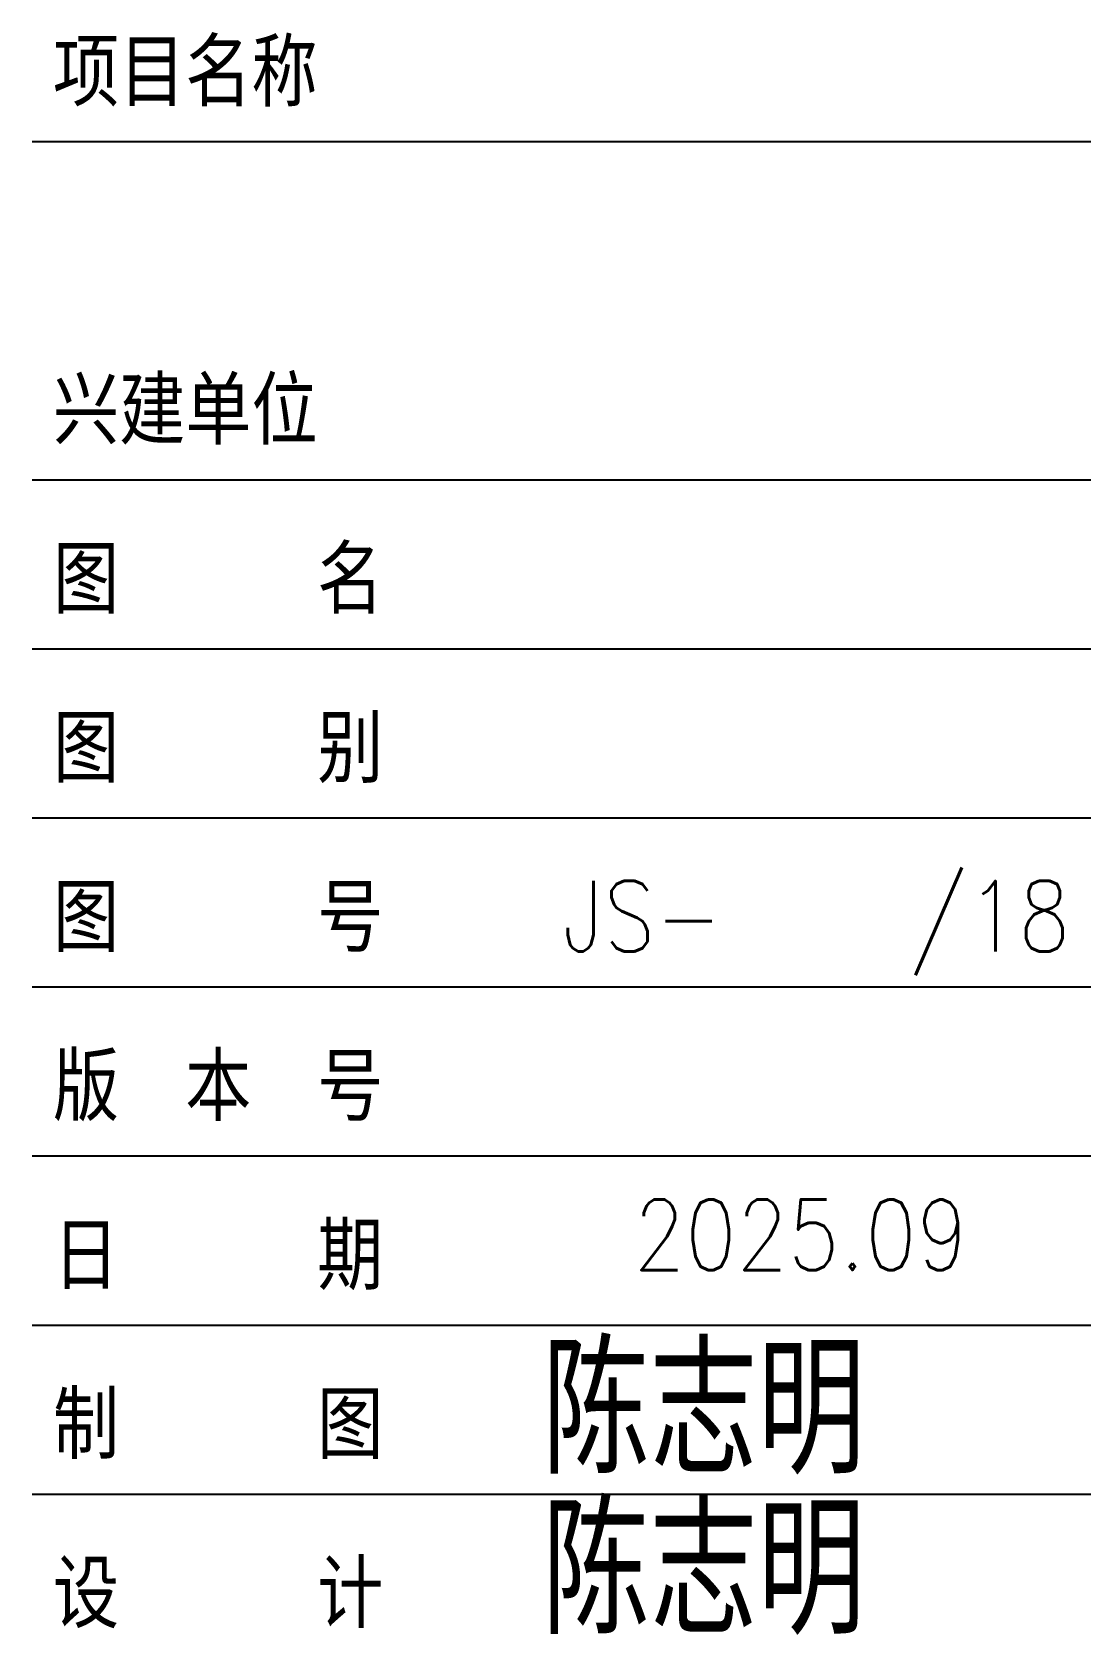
# Model space of a CAD drawing. Extents: x -446699 to 757189, y -606167 to -103070.
# Drawn here: x -200294 to -197191, y -418947 to -414207 of the extents above; entities that cross this region are included whole.
import ezdxf

# ---------------------------------------------------------------- set-up
doc = ezdxf.new("R2010")
doc.units = 0
doc.header["$LTSCALE"] = 1000
doc.header["$MEASUREMENT"] = 0
doc.layers.add('13', color=7, linetype='Continuous')
doc.layers.add('14', color=14, linetype='Continuous')
doc.styles.add('_HZTXT', font='txt.shx', dxfattribs={"width": 0.8, "bigfont": 'HZTXT.shx'})
doc.styles.add('宋体', font='')
doc.styles.get('宋体').set_extended_font_data('宋体')

# ---------------------------------------------------------------- blocks, each defined once
blk = doc.blocks.new('YHYHHRR')
at = {"layer": '14', "color": 14}
for p, q in [((256880.6, 479249.5), (266880.6, 479249.5)), ((256880.6, 477249.5), (266880.6, 477249.5)), ((256880.6, 476249.5), (266880.6, 476249.5)), ((256880.6, 475249.5), (266880.6, 475249.5)), ((256880.6, 474249.5), (266880.6, 474249.5)), ((256880.6, 473249.5), (266880.6, 473249.5)), ((256880.6, 472249.5), (266880.6, 472249.5)), ((256880.6, 471249.5), (266880.6, 471249.5))]:
    blk.add_line(p, q, dxfattribs=at)
at = {"layer": '13', "color": 7, "style": '_HZTXT', "width": 0.85}
for s, height, p in [('JS-   /18', 417.91, (260019.3, 474459.1)), ('2025.09', 417.91, (260439.7, 472574.9)), ('陈志明', 750, (259897.6, 471371)), ('陈志明', 750, (259897.6, 470422.5))]:
    blk.add_text(s, height=height, dxfattribs=at).set_placement(p)
at = {"layer": '14', "color": 14, "style": '宋体', "width": 0.82}
for s, p in [('项目名称', (257004.5, 479495.2)), ('兴建单位', (257004.5, 477495.2)), ('图      名', (257004.5, 476495.2)), ('图      别', (257004.5, 475495.2)), ('图      号', (257004.5, 474495.2)), ('版  本  号', (257004.5, 473495.2)), ('日      期', (257004.5, 472495.2)), ('制      图', (257004.5, 471495.2)), ('设      计', (257004.5, 470495.2))]:
    blk.add_text(s, height=350, dxfattribs=at).set_placement(p)

msp = doc.modelspace()

# ---------------------------------------------------------------- block references
at = {"xscale": 0.49999995, "yscale": 0.49999995, "zscale": 0.49999995}
msp.add_blockref('YHYHHRR', (-328734.2, -654155.6), dxfattribs=at)

doc.saveas('drawing.dxf')
